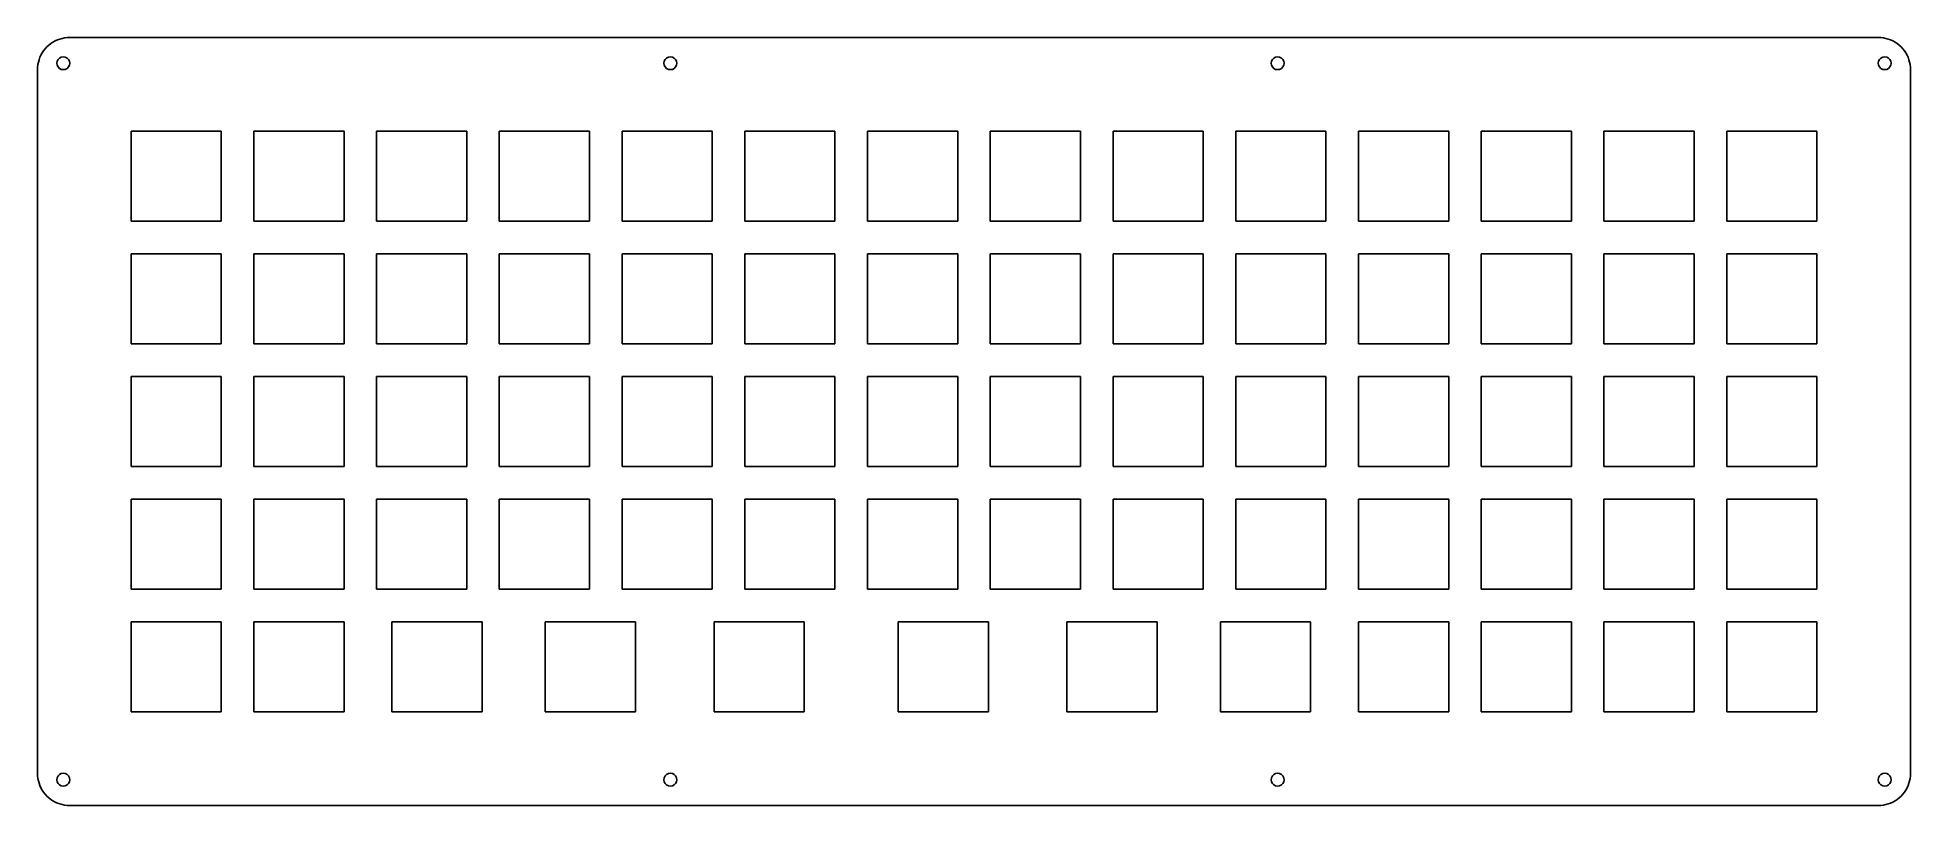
# Model space of a CAD drawing. Extents: x 0 to 291, y 0 to 119.
import ezdxf

# ---------------------------------------------------------------- set-up
doc = ezdxf.new("R2010")
doc.units = 0
doc.layers.get('0').update_dxf_attribs({"linetype": 'CONTINUOUS'})

msp = doc.modelspace()

# ---------------------------------------------------------------- linework, layer by layer
at = {"color": 0}
for p, q in [((3.54845, 119.098), (3.9274, 119.204)), ((3.9274, 119.204), (4.3119, 119.282)), ((4.3119, 119.282), (4.70186, 119.327)), ((4.70186, 119.327), (5.0946, 119.344)), ((5.0946, 119.344), (285.796, 119.344)), ((285.796, 119.344), (286.188, 119.327)), ((286.188, 119.327), (286.578, 119.282)), ((286.578, 119.282), (286.963, 119.204)), ((286.963, 119.204), (287.34, 119.098)), ((0.475424, 116.257), (0.63941, 116.612)), ((0.63941, 116.612), (0.830957, 116.955)), ((0.830957, 116.955), (1.04869, 117.282)), ((1.04869, 117.282), (1.29122, 117.591)), ((1.29122, 117.591), (1.55856, 117.879)), ((1.55856, 117.879), (1.84657, 118.146)), ((1.84657, 118.146), (2.15525, 118.389)), ((2.15525, 118.389), (2.48185, 118.606)), ((2.48185, 118.606), (2.82498, 118.798)), ((2.82498, 118.798), (3.18051, 118.962)), ((3.18051, 118.962), (3.54845, 119.098)), ((3.78411, 116.294), (3.50711, 116.153)), ((4.09416, 116.342), (3.78411, 116.294)), ((4.40422, 116.294), (4.09416, 116.342)), ((4.68118, 116.153), (4.40422, 116.294)), ((98.0186, 116.294), (97.7403, 116.153)), ((98.3273, 116.342), (98.0186, 116.294)), ((98.6374, 116.294), (98.3273, 116.342)), ((98.9157, 116.153), (98.6374, 116.294)), ((192.253, 116.294), (191.973, 116.153)), ((192.562, 116.342), (192.253, 116.294)), ((192.87, 116.294), (192.562, 116.342)), ((193.15, 116.153), (192.87, 116.294)), ((286.486, 116.294), (286.208, 116.153)), ((286.796, 116.342), (286.486, 116.294)), ((287.105, 116.294), (286.796, 116.342)), ((287.383, 116.153), (287.105, 116.294)), ((287.34, 119.098), (287.708, 118.962)), ((287.708, 118.962), (288.065, 118.798)), ((288.065, 118.798), (288.408, 118.606)), ((288.408, 118.606), (288.733, 118.389)), ((288.733, 118.389), (289.042, 118.146)), ((289.042, 118.146), (289.33, 117.879)), ((289.33, 117.879), (289.597, 117.591)), ((289.597, 117.591), (289.842, 117.282)), ((289.842, 117.282), (290.059, 116.955)), ((290.059, 116.955), (290.251, 116.612)), ((290.251, 116.612), (290.415, 116.257)), ((0.093707, 5.09323), (0.095085, 114.344)), ((0.095085, 114.344), (0.110243, 114.735)), ((0.110243, 114.735), (0.155718, 115.125)), ((0.155718, 115.125), (0.232888, 115.51)), ((0.232888, 115.51), (0.338998, 115.889)), ((0.338998, 115.889), (0.475424, 116.257)), ((3.14331, 115.653), (3.0937, 115.343)), ((3.0937, 115.343), (3.14331, 115.033)), ((3.28386, 115.93), (3.14331, 115.653)), ((3.14331, 115.033), (3.28386, 114.756)), ((3.50711, 116.153), (3.28386, 115.93)), ((3.28386, 114.756), (3.50711, 114.533)), ((3.50711, 114.533), (3.78411, 114.391)), ((3.78411, 114.391), (4.09416, 114.343)), ((4.09416, 114.343), (4.40422, 114.391)), ((4.40422, 114.391), (4.68118, 114.533)), ((4.90442, 115.93), (4.68118, 116.153)), ((4.68118, 114.533), (4.90442, 114.756)), ((5.04638, 115.653), (4.90442, 115.93)), ((4.90442, 114.756), (5.04638, 115.033)), ((5.0946, 115.343), (5.04638, 115.653)), ((5.04638, 115.033), (5.0946, 115.343)), ((97.3762, 115.653), (97.3282, 115.343)), ((97.3282, 115.343), (97.3762, 115.033)), ((97.5184, 115.93), (97.3762, 115.653)), ((97.3762, 115.033), (97.5184, 114.756)), ((97.7403, 116.153), (97.5184, 115.93)), ((97.5184, 114.756), (97.7403, 114.533)), ((97.7403, 114.533), (98.0186, 114.391)), ((98.0186, 114.391), (98.3273, 114.343)), ((98.3273, 114.343), (98.6374, 114.391)), ((98.6374, 114.391), (98.9157, 114.533)), ((99.1362, 115.93), (98.9157, 116.153)), ((98.9157, 114.533), (99.1362, 114.756)), ((99.2794, 115.653), (99.1362, 115.93)), ((99.1362, 114.756), (99.2794, 115.033)), ((99.3278, 115.343), (99.2794, 115.653)), ((99.2794, 115.033), (99.3278, 115.343)), ((191.611, 115.653), (191.561, 115.343)), ((191.561, 115.343), (191.611, 115.033)), ((191.753, 115.93), (191.611, 115.653)), ((191.611, 115.033), (191.753, 114.756)), ((191.973, 116.153), (191.753, 115.93)), ((191.753, 114.756), (191.973, 114.533)), ((191.973, 114.533), (192.253, 114.391)), ((192.253, 114.391), (192.562, 114.343)), ((192.562, 114.343), (192.87, 114.391)), ((192.87, 114.391), (193.15, 114.533)), ((193.371, 115.93), (193.15, 116.153)), ((193.15, 114.533), (193.371, 114.756)), ((193.512, 115.653), (193.371, 115.93)), ((193.371, 114.756), (193.512, 115.033)), ((193.562, 115.343), (193.512, 115.653)), ((193.512, 115.033), (193.562, 115.343)), ((285.844, 115.653), (285.796, 115.343)), ((285.796, 115.343), (285.844, 115.033)), ((285.986, 115.93), (285.844, 115.653)), ((285.844, 115.033), (285.986, 114.756)), ((286.208, 116.153), (285.986, 115.93)), ((285.986, 114.756), (286.208, 114.533)), ((286.208, 114.533), (286.486, 114.391)), ((286.486, 114.391), (286.796, 114.343)), ((286.796, 114.343), (287.105, 114.391)), ((287.105, 114.391), (287.383, 114.533)), ((287.605, 115.93), (287.383, 116.153)), ((287.383, 114.533), (287.605, 114.756)), ((287.747, 115.653), (287.605, 115.93)), ((287.605, 114.756), (287.747, 115.033)), ((287.796, 115.343), (287.747, 115.653)), ((287.747, 115.033), (287.796, 115.343)), ((290.415, 116.257), (290.551, 115.889)), ((290.551, 115.889), (290.657, 115.51)), ((290.657, 115.51), (290.734, 115.125)), ((290.734, 115.125), (290.78, 114.735)), ((290.78, 114.735), (290.795, 114.343)), ((290.795, 114.343), (290.796, 5.09323)), ((14.6196, 104.818), (28.6191, 104.818)), ((14.6196, 90.8184), (14.6196, 104.818)), ((28.6191, 104.818), (28.6191, 90.8184)), ((33.6696, 104.818), (47.6691, 104.818)), ((33.6696, 90.8184), (33.6696, 104.818)), ((47.6691, 104.818), (47.6691, 90.8184)), ((52.7195, 104.818), (66.7191, 104.818)), ((52.7195, 90.8184), (52.7195, 104.818)), ((66.7191, 104.818), (66.7191, 90.8184)), ((71.7695, 104.818), (85.7691, 104.818)), ((71.7695, 90.8184), (71.7695, 104.818)), ((85.7691, 104.818), (85.7691, 90.8184)), ((90.8195, 104.818), (104.819, 104.818)), ((90.8195, 90.8184), (90.8195, 104.818)), ((104.819, 104.818), (104.819, 90.8184)), ((109.868, 104.818), (123.869, 104.818)), ((109.868, 90.8184), (109.868, 104.818)), ((123.869, 104.818), (123.869, 90.8184)), ((128.919, 104.818), (142.919, 104.818)), ((128.919, 90.8184), (128.919, 104.818)), ((142.919, 104.818), (142.919, 90.8184)), ((147.969, 104.818), (161.969, 104.818)), ((147.969, 90.8184), (147.969, 104.818)), ((161.969, 104.818), (161.969, 90.8184)), ((167.019, 104.818), (181.019, 104.818)), ((167.019, 90.8184), (167.019, 104.818)), ((181.019, 104.818), (181.019, 90.8184)), ((186.069, 104.818), (200.069, 104.818)), ((186.069, 90.8184), (186.069, 104.818)), ((200.069, 104.818), (200.069, 90.8184)), ((205.119, 104.818), (219.119, 104.818)), ((205.119, 90.8184), (205.119, 104.818)), ((219.119, 104.818), (219.119, 90.8184)), ((224.169, 104.818), (238.169, 104.818)), ((224.169, 90.8184), (224.169, 104.818)), ((238.169, 104.818), (238.169, 90.8184)), ((243.219, 104.818), (257.219, 104.818)), ((243.219, 90.8184), (243.219, 104.818)), ((257.219, 104.818), (257.219, 90.8184)), ((262.269, 104.818), (276.269, 104.818)), ((262.269, 90.8184), (262.269, 104.818)), ((276.269, 104.818), (276.269, 90.8184)), ((28.6191, 90.8184), (14.6196, 90.8184)), ((47.6691, 90.8184), (33.6696, 90.8184)), ((66.7191, 90.8184), (52.7195, 90.8184)), ((85.7691, 90.8184), (71.7695, 90.8184)), ((104.819, 90.8184), (90.8195, 90.8184)), ((123.869, 90.8184), (109.868, 90.8184)), ((142.919, 90.8184), (128.919, 90.8184)), ((161.969, 90.8184), (147.969, 90.8184)), ((181.019, 90.8184), (167.019, 90.8184)), ((200.069, 90.8184), (186.069, 90.8184)), ((219.119, 90.8184), (205.119, 90.8184)), ((238.169, 90.8184), (224.169, 90.8184)), ((257.219, 90.8184), (243.219, 90.8184)), ((276.269, 90.8184), (262.269, 90.8184)), ((14.6196, 85.7677), (28.6191, 85.7677)), ((14.6196, 71.7684), (14.6196, 85.7677)), ((28.6191, 85.7677), (28.6191, 71.7684)), ((33.6696, 85.7677), (47.6691, 85.7677)), ((33.6696, 71.7684), (33.6696, 85.7677)), ((47.6691, 85.7677), (47.6691, 71.7684)), ((52.7195, 85.7677), (66.7191, 85.7677)), ((52.7195, 71.7684), (52.7195, 85.7677)), ((66.7191, 85.7677), (66.7191, 71.7684)), ((71.7695, 85.7677), (85.7691, 85.7677)), ((71.7695, 71.7684), (71.7695, 85.7677)), ((85.7691, 85.7677), (85.7691, 71.7684)), ((90.8195, 85.7677), (104.819, 85.7677)), ((90.8195, 71.7684), (90.8195, 85.7677)), ((104.819, 85.7677), (104.819, 71.7684)), ((109.868, 85.7677), (123.869, 85.7677)), ((109.868, 71.7684), (109.868, 85.7677)), ((123.869, 85.7677), (123.869, 71.7684)), ((128.919, 85.7677), (142.919, 85.7677)), ((128.919, 71.7684), (128.919, 85.7677)), ((142.919, 85.7677), (142.919, 71.7684)), ((147.969, 85.7677), (161.969, 85.7677)), ((147.969, 71.7684), (147.969, 85.7677)), ((161.969, 85.7677), (161.969, 71.7684)), ((167.019, 85.7677), (181.019, 85.7677)), ((167.019, 71.7684), (167.019, 85.7677)), ((181.019, 85.7677), (181.019, 71.7684)), ((186.069, 85.7677), (200.069, 85.7677)), ((186.069, 71.7684), (186.069, 85.7677)), ((200.069, 85.7677), (200.069, 71.7684)), ((205.119, 85.7677), (219.119, 85.7677)), ((205.119, 71.7684), (205.119, 85.7677)), ((219.119, 85.7677), (219.119, 71.7684)), ((224.169, 85.7677), (238.169, 85.7677)), ((224.169, 71.7684), (224.169, 85.7677)), ((238.169, 85.7677), (238.169, 71.7684)), ((243.219, 85.7677), (257.219, 85.7677)), ((243.219, 71.7684), (243.219, 85.7677)), ((257.219, 85.7677), (257.219, 71.7684)), ((262.269, 85.7677), (276.269, 85.7677)), ((262.269, 71.7684), (262.269, 85.7677)), ((276.269, 85.7677), (276.269, 71.7684)), ((28.6191, 71.7684), (14.6196, 71.7684)), ((47.6691, 71.7684), (33.6696, 71.7684)), ((66.7191, 71.7684), (52.7195, 71.7684)), ((85.7691, 71.7684), (71.7695, 71.7684)), ((104.819, 71.7684), (90.8195, 71.7684)), ((123.869, 71.7684), (109.868, 71.7684)), ((142.919, 71.7684), (128.919, 71.7684)), ((161.969, 71.7684), (147.969, 71.7684)), ((181.019, 71.7684), (167.019, 71.7684)), ((200.069, 71.7684), (186.069, 71.7684)), ((219.119, 71.7684), (205.119, 71.7684)), ((238.169, 71.7684), (224.169, 71.7684)), ((257.219, 71.7684), (243.219, 71.7684)), ((276.269, 71.7684), (262.269, 71.7684)), ((14.6196, 66.7177), (28.6191, 66.7177)), ((14.6196, 52.7184), (14.6196, 66.7177)), ((28.6191, 66.7177), (28.6191, 52.7184)), ((33.6696, 66.7177), (47.6691, 66.7177)), ((33.6696, 52.7184), (33.6696, 66.7177)), ((47.6691, 66.7177), (47.6691, 52.7184)), ((52.7195, 66.7177), (66.7191, 66.7177)), ((52.7195, 52.7184), (52.7195, 66.7177)), ((66.7191, 66.7177), (66.7191, 52.7184)), ((71.7695, 66.7177), (85.7691, 66.7177)), ((71.7695, 52.7184), (71.7695, 66.7177)), ((85.7691, 66.7177), (85.7691, 52.7184)), ((90.8195, 66.7177), (104.819, 66.7177)), ((90.8195, 52.7184), (90.8195, 66.7177)), ((104.819, 66.7177), (104.819, 52.7184)), ((109.868, 66.7177), (123.869, 66.7177)), ((109.868, 52.7184), (109.868, 66.7177)), ((123.869, 66.7177), (123.869, 52.7184)), ((128.919, 66.7177), (142.919, 66.7177)), ((128.919, 52.7184), (128.919, 66.7177)), ((142.919, 66.7177), (142.919, 52.7184)), ((147.969, 66.7177), (161.969, 66.7177)), ((147.969, 52.7184), (147.969, 66.7177)), ((161.969, 66.7177), (161.969, 52.7184)), ((167.019, 66.7177), (181.019, 66.7177)), ((167.019, 52.7184), (167.019, 66.7177)), ((181.019, 66.7177), (181.019, 52.7184)), ((186.069, 66.7177), (200.069, 66.7177)), ((186.069, 52.7184), (186.069, 66.7177)), ((200.069, 66.7177), (200.069, 52.7184)), ((205.119, 66.7177), (219.119, 66.7177)), ((205.119, 52.7184), (205.119, 66.7177)), ((219.119, 66.7177), (219.119, 52.7184)), ((224.169, 66.7177), (238.169, 66.7177)), ((224.169, 52.7184), (224.169, 66.7177)), ((238.169, 66.7177), (238.169, 52.7184)), ((243.219, 66.7177), (257.219, 66.7177)), ((243.219, 52.7184), (243.219, 66.7177)), ((257.219, 66.7177), (257.219, 52.7184)), ((262.269, 66.7177), (276.269, 66.7177)), ((262.269, 52.7184), (262.269, 66.7177)), ((276.269, 66.7177), (276.269, 52.7184)), ((28.6191, 52.7184), (14.6196, 52.7184)), ((47.6691, 52.7184), (33.6696, 52.7184)), ((66.7191, 52.7184), (52.7195, 52.7184)), ((85.7691, 52.7184), (71.7695, 52.7184)), ((104.819, 52.7184), (90.8195, 52.7184)), ((123.869, 52.7184), (109.868, 52.7184)), ((142.919, 52.7184), (128.919, 52.7184)), ((161.969, 52.7184), (147.969, 52.7184)), ((181.019, 52.7184), (167.019, 52.7184)), ((200.069, 52.7184), (186.069, 52.7184)), ((219.119, 52.7184), (205.119, 52.7184)), ((238.169, 52.7184), (224.169, 52.7184)), ((257.219, 52.7184), (243.219, 52.7184)), ((276.269, 52.7184), (262.269, 52.7184)), ((14.6196, 47.6677), (28.6191, 47.6677)), ((14.6196, 33.6682), (14.6196, 47.6677)), ((28.6191, 47.6677), (28.6191, 33.6682)), ((33.6696, 47.6677), (47.6691, 47.6677)), ((33.6696, 33.6682), (33.6696, 47.6677)), ((47.6691, 47.6677), (47.6691, 33.6682)), ((52.7195, 47.6677), (66.7191, 47.6677)), ((52.7195, 33.6682), (52.7195, 47.6677)), ((66.7191, 47.6677), (66.7191, 33.6682)), ((71.7695, 47.6677), (85.7691, 47.6677)), ((71.7695, 33.6682), (71.7695, 47.6677)), ((85.7691, 47.6677), (85.7691, 33.6682)), ((90.8195, 47.6677), (104.819, 47.6677)), ((90.8195, 33.6682), (90.8195, 47.6677)), ((104.819, 47.6677), (104.819, 33.6682)), ((109.868, 47.6677), (123.869, 47.6677)), ((109.868, 33.6682), (109.868, 47.6677)), ((123.869, 47.6677), (123.869, 33.6682)), ((128.919, 47.6677), (142.919, 47.6677)), ((128.919, 33.6682), (128.919, 47.6677)), ((142.919, 47.6677), (142.919, 33.6682)), ((147.969, 47.6677), (161.969, 47.6677)), ((147.969, 33.6682), (147.969, 47.6677)), ((161.969, 47.6677), (161.969, 33.6682)), ((167.019, 47.6677), (181.019, 47.6677)), ((167.019, 33.6682), (167.019, 47.6677)), ((181.019, 47.6677), (181.019, 33.6682)), ((186.069, 47.6677), (200.069, 47.6677)), ((186.069, 33.6682), (186.069, 47.6677)), ((200.069, 47.6677), (200.069, 33.6682)), ((205.119, 47.6677), (219.119, 47.6677)), ((205.119, 33.6682), (205.119, 47.6677)), ((219.119, 47.6677), (219.119, 33.6682)), ((224.169, 47.6677), (238.169, 47.6677)), ((224.169, 33.6682), (224.169, 47.6677)), ((238.169, 47.6677), (238.169, 33.6682)), ((243.219, 47.6677), (257.219, 47.6677)), ((243.219, 33.6682), (243.219, 47.6677)), ((257.219, 47.6677), (257.219, 33.6682)), ((262.269, 47.6677), (276.269, 47.6677)), ((262.269, 33.6682), (262.269, 47.6677)), ((276.269, 47.6677), (276.269, 33.6682)), ((28.6191, 33.6682), (14.6196, 33.6682)), ((47.6691, 33.6682), (33.6696, 33.6682)), ((66.7191, 33.6682), (52.7195, 33.6682)), ((85.7691, 33.6682), (71.7695, 33.6682)), ((104.819, 33.6682), (90.8195, 33.6682)), ((123.869, 33.6682), (109.868, 33.6682)), ((142.919, 33.6682), (128.919, 33.6682)), ((161.969, 33.6682), (147.969, 33.6682)), ((181.019, 33.6682), (167.019, 33.6682)), ((200.069, 33.6682), (186.069, 33.6682)), ((219.119, 33.6682), (205.119, 33.6682)), ((238.169, 33.6682), (224.169, 33.6682)), ((257.219, 33.6682), (243.219, 33.6682)), ((276.269, 33.6682), (262.269, 33.6682)), ((14.6196, 28.6177), (28.6191, 28.6177)), ((14.6196, 14.6182), (14.6196, 28.6177)), ((28.6191, 28.6177), (28.6191, 14.6182)), ((33.6696, 28.6177), (47.6691, 28.6177)), ((33.6696, 14.6182), (33.6696, 28.6177)), ((47.6691, 28.6177), (47.6691, 14.6182)), ((55.1007, 28.6177), (69.1003, 28.6177)), ((55.1007, 14.6182), (55.1007, 28.6177)), ((69.1003, 28.6177), (69.1003, 14.6182)), ((78.9132, 28.6177), (92.9128, 28.6177)), ((78.9132, 14.6182), (78.9132, 28.6177)), ((92.9128, 28.6177), (92.9128, 14.6182)), ((105.107, 28.6177), (119.107, 28.6177)), ((105.107, 14.6182), (105.107, 28.6177)), ((119.107, 28.6177), (119.107, 14.6182)), ((133.682, 28.6177), (147.682, 28.6177)), ((133.682, 14.6182), (133.682, 28.6177)), ((147.682, 28.6177), (147.682, 14.6182)), ((159.876, 28.6177), (173.875, 28.6177)), ((159.876, 14.6182), (159.876, 28.6177)), ((173.875, 28.6177), (173.875, 14.6182)), ((183.688, 28.6177), (197.688, 28.6177)), ((183.688, 14.6182), (183.688, 28.6177)), ((197.688, 28.6177), (197.688, 14.6182)), ((205.118, 28.6177), (219.119, 28.6177)), ((205.118, 14.6182), (205.118, 28.6177)), ((219.119, 28.6177), (219.119, 14.6182)), ((224.169, 28.6177), (238.169, 28.6177)), ((224.169, 14.6182), (224.169, 28.6177)), ((238.169, 28.6177), (238.169, 14.6182)), ((243.219, 28.6177), (257.219, 28.6177)), ((243.219, 14.6182), (243.219, 28.6177)), ((257.219, 28.6177), (257.219, 14.6182)), ((262.269, 28.6177), (276.269, 28.6177)), ((262.269, 14.6182), (262.269, 28.6177)), ((276.269, 28.6177), (276.269, 14.6182)), ((28.6191, 14.6182), (14.6196, 14.6182)), ((47.6691, 14.6182), (33.6696, 14.6182)), ((69.1003, 14.6182), (55.1007, 14.6182)), ((92.9128, 14.6182), (78.9132, 14.6182)), ((119.107, 14.6182), (105.107, 14.6182)), ((147.682, 14.6182), (133.682, 14.6182)), ((173.875, 14.6182), (159.876, 14.6182)), ((197.688, 14.6182), (183.688, 14.6182)), ((219.119, 14.6182), (205.118, 14.6182)), ((238.169, 14.6182), (224.169, 14.6182)), ((257.219, 14.6182), (243.219, 14.6182)), ((276.269, 14.6182), (262.269, 14.6182)), ((0.110243, 4.69911), (0.093707, 5.09323)), ((0.155718, 4.30911), (0.110243, 4.69911)), ((0.232888, 3.92465), (0.155718, 4.30911)), ((0.338998, 3.54707), (0.232888, 3.92465)), ((0.475424, 3.17913), (0.338998, 3.54707)), ((0.63941, 2.82222), (0.475424, 3.17913)), ((3.14331, 4.40147), (3.0937, 4.09279)), ((3.0937, 4.09279), (3.14331, 3.78273)), ((3.28386, 4.67981), (3.14331, 4.40147)), ((3.14331, 3.78273), (3.28386, 3.50435)), ((3.50711, 4.90167), (3.28386, 4.67981)), ((3.28386, 3.50435), (3.50711, 3.28249)), ((3.78411, 5.04363), (3.50711, 4.90167)), ((3.50711, 3.28249), (3.78411, 3.14055)), ((4.09416, 5.09323), (3.78411, 5.04363)), ((3.78411, 3.14055), (4.09416, 3.09232)), ((4.40422, 5.04363), (4.09416, 5.09323)), ((4.09416, 3.09232), (4.40422, 3.14055)), ((4.68118, 4.90167), (4.40422, 5.04363)), ((4.40422, 3.14055), (4.68118, 3.28249)), ((4.90442, 4.67981), (4.68118, 4.90167)), ((4.68118, 3.28249), (4.90442, 3.50435)), ((5.04638, 4.40147), (4.90442, 4.67981)), ((4.90442, 3.50435), (5.04638, 3.78273)), ((5.0946, 4.09279), (5.04638, 4.40147)), ((5.04638, 3.78273), (5.0946, 4.09279)), ((97.3762, 4.40147), (97.3282, 4.09279)), ((97.3282, 4.09279), (97.3762, 3.78273)), ((97.5184, 4.67981), (97.3762, 4.40147)), ((97.3762, 3.78273), (97.5184, 3.50435)), ((97.7403, 4.90167), (97.5184, 4.67981)), ((97.5184, 3.50435), (97.7403, 3.28249)), ((98.0186, 5.04363), (97.7403, 4.90167)), ((97.7403, 3.28249), (98.0186, 3.14055)), ((98.3273, 5.09323), (98.0186, 5.04363)), ((98.0186, 3.14055), (98.3273, 3.09232)), ((98.6374, 5.04363), (98.3273, 5.09323)), ((98.3273, 3.09232), (98.6374, 3.14055)), ((98.9157, 4.90167), (98.6374, 5.04363)), ((98.6374, 3.14055), (98.9157, 3.28249)), ((99.1362, 4.67981), (98.9157, 4.90167)), ((98.9157, 3.28249), (99.1362, 3.50435)), ((99.2794, 4.40147), (99.1362, 4.67981)), ((99.1362, 3.50435), (99.2794, 3.78273)), ((99.3278, 4.09279), (99.2794, 4.40147)), ((99.2794, 3.78273), (99.3278, 4.09279)), ((191.611, 4.40147), (191.561, 4.09279)), ((191.561, 4.09279), (191.611, 3.78273)), ((191.753, 4.67981), (191.611, 4.40147)), ((191.611, 3.78273), (191.753, 3.50435)), ((191.973, 4.90167), (191.753, 4.67981)), ((191.753, 3.50435), (191.973, 3.28249)), ((192.253, 5.04363), (191.973, 4.90167)), ((191.973, 3.28249), (192.253, 3.14055)), ((192.562, 5.09323), (192.253, 5.04363)), ((192.253, 3.14055), (192.562, 3.09232)), ((192.87, 5.04363), (192.562, 5.09323)), ((192.562, 3.09232), (192.87, 3.14055)), ((193.15, 4.90167), (192.87, 5.04363)), ((192.87, 3.14055), (193.15, 3.28249)), ((193.371, 4.67981), (193.15, 4.90167)), ((193.15, 3.28249), (193.371, 3.50435)), ((193.512, 4.40147), (193.371, 4.67981)), ((193.371, 3.50435), (193.512, 3.78273)), ((193.562, 4.09279), (193.512, 4.40147)), ((193.512, 3.78273), (193.562, 4.09279)), ((285.844, 4.40147), (285.796, 4.09279)), ((285.796, 4.09279), (285.844, 3.78273)), ((285.986, 4.67981), (285.844, 4.40147)), ((285.844, 3.78273), (285.986, 3.50435)), ((286.208, 4.90167), (285.986, 4.67981)), ((285.986, 3.50435), (286.208, 3.28249)), ((286.486, 5.04363), (286.208, 4.90167)), ((286.208, 3.28249), (286.486, 3.14055)), ((286.796, 5.09323), (286.486, 5.04363)), ((286.486, 3.14055), (286.796, 3.09232)), ((287.105, 5.04363), (286.796, 5.09323)), ((286.796, 3.09232), (287.105, 3.14055)), ((287.383, 4.90167), (287.105, 5.04363)), ((287.105, 3.14055), (287.383, 3.28249)), ((287.605, 4.67981), (287.383, 4.90167)), ((287.383, 3.28249), (287.605, 3.50435)), ((287.747, 4.40147), (287.605, 4.67981)), ((287.605, 3.50435), (287.747, 3.78273)), ((287.796, 4.09279), (287.747, 4.40147)), ((287.747, 3.78273), (287.796, 4.09279)), ((290.415, 3.17913), (290.251, 2.82222)), ((290.551, 3.54707), (290.415, 3.17913)), ((290.657, 3.92465), (290.551, 3.54707)), ((290.734, 4.30911), (290.657, 3.92465)), ((290.78, 4.69911), (290.734, 4.30911)), ((290.796, 5.09323), (290.78, 4.69911)), ((0.830957, 2.47909), (0.63941, 2.82222)), ((1.04869, 2.15387), (0.830957, 2.47909)), ((1.29122, 1.84519), (1.04869, 2.15387)), ((1.55856, 1.55718), (1.29122, 1.84519)), ((1.84657, 1.28984), (1.55856, 1.55718)), ((2.15525, 1.04593), (1.84657, 1.28984)), ((2.48185, 0.828202), (2.15525, 1.04593)), ((2.82498, 0.636655), (2.48185, 0.828202)), ((3.18051, 0.472666), (2.82498, 0.636655)), ((3.54845, 0.336241), (3.18051, 0.472666)), ((3.9274, 0.230132), (3.54845, 0.336241)), ((4.3119, 0.152962), (3.9274, 0.230132)), ((4.70186, 0.107487), (4.3119, 0.152962)), ((5.0946, 0.092329), (4.70186, 0.107487)), ((285.796, 0.090951), (5.0946, 0.092329)), ((286.188, 0.107487), (285.796, 0.090951)), ((286.578, 0.152962), (286.188, 0.107487)), ((286.963, 0.230132), (286.578, 0.152962)), ((287.34, 0.336241), (286.963, 0.230132)), ((287.708, 0.472666), (287.34, 0.336241)), ((288.065, 0.636655), (287.708, 0.472666)), ((288.408, 0.828202), (288.065, 0.636655)), ((288.733, 1.04593), (288.408, 0.828202)), ((289.042, 1.28984), (288.733, 1.04593)), ((289.33, 1.55718), (289.042, 1.28984)), ((289.597, 1.84519), (289.33, 1.55718)), ((289.842, 2.15387), (289.597, 1.84519)), ((290.059, 2.47909), (289.842, 2.15387)), ((290.251, 2.82222), (290.059, 2.47909))]:
    msp.add_line(p, q, dxfattribs=at)

doc.saveas('drawing.dxf')
